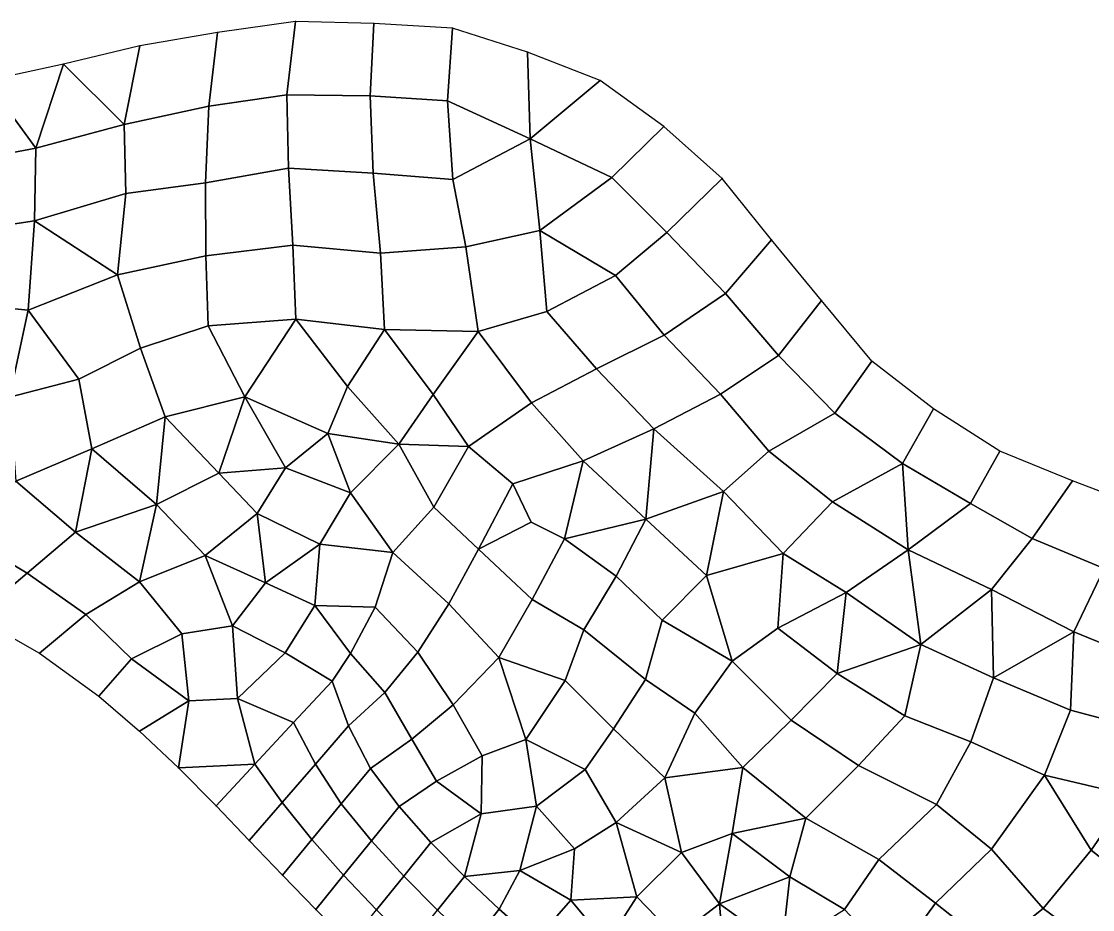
# Model space of a CAD drawing. Extents: x 380707 to 407438, y 6452841 to 6483357.
# Drawn here: x 396384.5 to 396656.8, y 6455779.6 to 6456005.4 of the extents above; entities that cross this region are included whole.
import ezdxf

# ---------------------------------------------------------------- set-up
doc = ezdxf.new("R2010")
doc.units = 0
for name, color, linetype in [('MESH_BOUND', 25, 'CONTINUOUS'), ('MESH_ELEMS', 18, 'CONTINUOUS'), ('MESH_NODES', 18, 'CONTINUOUS')]:
    doc.layers.add(name, color=color, linetype=linetype)

msp = doc.modelspace()

# ---------------------------------------------------------------- linework, layer by layer
at = {"layer": 'MESH_BOUND', "color": 25}
for points in [[(396454.117, 6456005.43, 0.993), (396434.299, 6456002.63, 1.192)], [(396474.075, 6456004.92, 0.581), (396454.117, 6456005.43, 0.993)], [(396494.044, 6456003.71, 0.906), (396474.075, 6456004.92, 0.581)], [(396513.106, 6455997.61, 1.304), (396494.044, 6456003.71, 0.906)], [(396434.299, 6456002.63, 1.192), (396414.594, 6455999.24, 1.107)], [(396414.594, 6455999.24, 1.107), (396395.124, 6455994.6, 1.028)], [(396531.622, 6455990.43, 1.422), (396513.106, 6455997.61, 1.304)], [(396395.124, 6455994.6, 1.028), (396375.567, 6455990.36, 0.957)], [(396547.83, 6455978.69, 0.57), (396531.622, 6455990.43, 1.422)], [(396562.673, 6455965.51, 0.307), (396547.83, 6455978.69, 0.57)], [(396575.21, 6455949.91, 1.506), (396562.673, 6455965.51, 0.307)], [(396587.902, 6455934.43, 1.807), (396575.21, 6455949.91, 1.506)], [(396600.726, 6455919.06, 2.232), (396587.902, 6455934.43, 1.807)], [(396616.417, 6455906.95, 1.867), (396600.726, 6455919.06, 2.232)], [(396633.264, 6455896.14, 0.532), (396616.417, 6455906.95, 1.867)], [(396651.767, 6455888.62, 0.791), (396633.264, 6455896.14, 0.532)], [(396670.457, 6455881.46, 0.426), (396651.767, 6455888.62, 0.791)], [(396372.792, 6455853.97, -0.631), (396389.028, 6455844.79, -0.655)], [(396389.028, 6455844.79, -0.655), (396404.143, 6455833.8, -0.613)], [(396404.143, 6455833.8, -0.613), (396414.494, 6455824.93, -0.367)], [(396414.494, 6455824.93, -0.367), (396424.446, 6455815.64, -0.1)], [(396424.446, 6455815.64, -0.1), (396434, 6455805.92, -0.303)], [(396434, 6455805.92, -0.303), (396442.392, 6455797.09, -0.457)], [(396442.392, 6455797.09, -0.457), (396450.82, 6455788.29, -0.528)], [(396450.82, 6455788.29, -0.528), (396459.331, 6455779.58, -0.552)], [(396459.331, 6455779.58, -0.552), (396467.909, 6455770.93, -0.596)]]:
    msp.add_polyline3d(points, dxfattribs=at)
at = {"layer": 'MESH_ELEMS', "color": 178}
for points in [[(396434.299, 6456002.63, 1.192), (396432.134, 6455983.84, 0.549), (396451.96, 6455986.77, 0.523), (396454.117, 6456005.43, 0.993)], [(396473.148, 6455986.47, 0.461), (396474.075, 6456004.92, 0.581), (396454.117, 6456005.43, 0.993), (396451.96, 6455986.77, 0.523)], [(396473.148, 6455986.47, 0.461), (396492.797, 6455985.23, 0.517), (396494.044, 6456003.71, 0.906), (396474.075, 6456004.92, 0.581)], [(396492.797, 6455985.23, 0.517), (396513.812, 6455975.61, 0.403), (396513.106, 6455997.61, 1.304), (396494.044, 6456003.71, 0.906)], [(396432.134, 6455983.84, 0.549), (396434.299, 6456002.63, 1.192), (396414.594, 6455999.24, 1.107), (396410.624, 6455979.24, 0.615)], [(396414.594, 6455999.24, 1.107), (396395.124, 6455994.6, 1.028), (396410.624, 6455979.24, 0.615), (396414.594, 6455999.24, 1.107)], [(396531.622, 6455990.43, 1.422), (396513.106, 6455997.61, 1.304), (396513.812, 6455975.61, 0.403), (396531.622, 6455990.43, 1.422)], [(396388.135, 6455973.24, 0.702), (396395.124, 6455994.6, 1.028), (396375.567, 6455990.36, 0.957), (396388.135, 6455973.24, 0.702)], [(396388.135, 6455973.24, 0.702), (396410.624, 6455979.24, 0.615), (396395.124, 6455994.6, 1.028), (396388.135, 6455973.24, 0.702)], [(396375.567, 6455990.36, 0.957), (396367.472, 6455969.32, 0.457), (396388.135, 6455973.24, 0.702), (396375.567, 6455990.36, 0.957)], [(396534.632, 6455965.7, 0.341), (396547.83, 6455978.69, 0.57), (396531.622, 6455990.43, 1.422), (396513.812, 6455975.61, 0.403)], [(396452.383, 6455968.07, 0.554), (396451.96, 6455986.77, 0.523), (396432.134, 6455983.84, 0.549), (396431.295, 6455964.36, 0.609)], [(396473.148, 6455986.47, 0.461), (396451.96, 6455986.77, 0.523), (396452.383, 6455968.07, 0.554), (396473.918, 6455966.86, 0.413)], [(396473.918, 6455966.86, 0.413), (396494.198, 6455965.25, 0.462), (396492.797, 6455985.23, 0.517), (396473.148, 6455986.47, 0.461)], [(396513.812, 6455975.61, 0.403), (396492.797, 6455985.23, 0.517), (396494.198, 6455965.25, 0.462), (396513.812, 6455975.61, 0.403)], [(396431.295, 6455964.36, 0.609), (396432.134, 6455983.84, 0.549), (396410.624, 6455979.24, 0.615), (396411.018, 6455961.64, 0.501)], [(396388.135, 6455973.24, 0.702), (396387.812, 6455954.71, -0.261), (396411.018, 6455961.64, 0.501), (396410.624, 6455979.24, 0.615)], [(396547.83, 6455978.69, 0.57), (396534.632, 6455965.7, 0.341), (396548.552, 6455951.76, 0.329), (396562.673, 6455965.51, 0.307)], [(396494.198, 6455965.25, 0.462), (396497.497, 6455948.12, 0.229), (396516.267, 6455952.28, 0.404), (396513.812, 6455975.61, 0.403)], [(396513.812, 6455975.61, 0.403), (396516.267, 6455952.28, 0.404), (396534.632, 6455965.7, 0.341), (396513.812, 6455975.61, 0.403)], [(396387.812, 6455954.71, -0.261), (396388.135, 6455973.24, 0.702), (396367.472, 6455969.32, 0.457), (396365.995, 6455951.44, -0.666)], [(396453.448, 6455948.53, -0.47), (396452.383, 6455968.07, 0.554), (396431.295, 6455964.36, 0.609), (396431.369, 6455945.8, -0.538)], [(396473.918, 6455966.86, 0.413), (396452.383, 6455968.07, 0.554), (396453.448, 6455948.53, -0.47), (396475.794, 6455946.49, -0.354)], [(396475.794, 6455946.49, -0.354), (396497.497, 6455948.12, 0.229), (396494.198, 6455965.25, 0.462), (396473.918, 6455966.86, 0.413)], [(396535.548, 6455940.78, 0.325), (396548.552, 6455951.76, 0.329), (396534.632, 6455965.7, 0.341), (396516.267, 6455952.28, 0.404)], [(396548.552, 6455951.76, 0.329), (396563.457, 6455936.27, 1.17), (396575.21, 6455949.91, 1.506), (396562.673, 6455965.51, 0.307)], [(396431.369, 6455945.8, -0.538), (396431.295, 6455964.36, 0.609), (396411.018, 6455961.64, 0.501), (396408.855, 6455941.02, -0.709)], [(396387.812, 6455954.71, -0.261), (396408.855, 6455941.02, -0.709), (396411.018, 6455961.64, 0.501), (396387.812, 6455954.71, -0.261)], [(396386.155, 6455932.03, -0.806), (396387.812, 6455954.71, -0.261), (396365.995, 6455951.44, -0.666), (396364.086, 6455934.21, -0.845)], [(396387.812, 6455954.71, -0.261), (396386.155, 6455932.03, -0.806), (396408.855, 6455941.02, -0.709), (396387.812, 6455954.71, -0.261)], [(396518.062, 6455931.7, -0.145), (396516.267, 6455952.28, 0.404), (396497.497, 6455948.12, 0.229), (396500.642, 6455926.61, -0.569)], [(396518.062, 6455931.7, -0.145), (396535.548, 6455940.78, 0.325), (396516.267, 6455952.28, 0.404), (396518.062, 6455931.7, -0.145)], [(396548.552, 6455951.76, 0.329), (396535.548, 6455940.78, 0.325), (396547.871, 6455925.67, 0.329), (396563.457, 6455936.27, 1.17)], [(396563.457, 6455936.27, 1.17), (396576.991, 6455920.49, 1.266), (396587.902, 6455934.43, 1.807), (396575.21, 6455949.91, 1.506)], [(396454.21, 6455929.69, -0.719), (396453.448, 6455948.53, -0.47), (396431.369, 6455945.8, -0.538), (396431.933, 6455927.99, -0.693)], [(396475.794, 6455946.49, -0.354), (396453.448, 6455948.53, -0.47), (396454.21, 6455929.69, -0.719), (396476.745, 6455927.08, -0.706)], [(396476.745, 6455927.08, -0.706), (396500.642, 6455926.61, -0.569), (396497.497, 6455948.12, 0.229), (396475.794, 6455946.49, -0.354)], [(396408.855, 6455941.02, -0.709), (396414.75, 6455922.32, -0.68), (396431.933, 6455927.99, -0.693), (396431.369, 6455945.8, -0.538)], [(396386.155, 6455932.03, -0.806), (396399.063, 6455914.42, -0.705), (396414.75, 6455922.32, -0.68), (396408.855, 6455941.02, -0.709)], [(396535.548, 6455940.78, 0.325), (396518.062, 6455931.7, -0.145), (396530.664, 6455917.12, -0.316), (396547.871, 6455925.67, 0.329)], [(396563.457, 6455936.27, 1.17), (396547.871, 6455925.67, 0.329), (396562.239, 6455910.67, 0.093), (396576.991, 6455920.49, 1.266)], [(396386.155, 6455932.03, -0.806), (396364.086, 6455934.21, -0.845), (396362.555, 6455917.93, -0.8), (396381.422, 6455909.86, -0.81)], [(396576.991, 6455920.49, 1.266), (396591.255, 6455905.8, 1.708), (396600.726, 6455919.06, 2.232), (396587.902, 6455934.43, 1.807)], [(396386.155, 6455932.03, -0.806), (396381.422, 6455909.86, -0.81), (396399.063, 6455914.42, -0.705), (396386.155, 6455932.03, -0.806)], [(396514.145, 6455908.41, -0.655), (396530.664, 6455917.12, -0.316), (396518.062, 6455931.7, -0.145), (396500.642, 6455926.61, -0.569)], [(396420.985, 6455904.9, -0.642), (396441.278, 6455910, -0.672), (396431.933, 6455927.99, -0.693), (396414.75, 6455922.32, -0.68)], [(396454.21, 6455929.69, -0.719), (396431.933, 6455927.99, -0.693), (396441.278, 6455910, -0.672), (396454.21, 6455929.69, -0.719)], [(396467.407, 6455912.56, -0.656), (396454.21, 6455929.69, -0.719), (396441.278, 6455910, -0.672), (396462.36, 6455900.67, -0.614)], [(396467.407, 6455912.56, -0.656), (396476.745, 6455927.08, -0.706), (396454.21, 6455929.69, -0.719), (396467.407, 6455912.56, -0.656)], [(396467.407, 6455912.56, -0.656), (396480.413, 6455897.92, -0.605), (396489.149, 6455910.54, -0.686), (396476.745, 6455927.08, -0.706)], [(396489.149, 6455910.54, -0.686), (396500.642, 6455926.61, -0.569), (396476.745, 6455927.08, -0.706), (396489.149, 6455910.54, -0.686)], [(396489.149, 6455910.54, -0.686), (396498.175, 6455897.35, -0.656), (396514.145, 6455908.41, -0.655), (396500.642, 6455926.61, -0.569)], [(396545.249, 6455901.83, -0.449), (396562.239, 6455910.67, 0.093), (396547.871, 6455925.67, 0.329), (396530.664, 6455917.12, -0.316)], [(396399.063, 6455914.42, -0.705), (396402.35, 6455896.77, -0.736), (396420.985, 6455904.9, -0.642), (396414.75, 6455922.32, -0.68)], [(396574.514, 6455896.18, 0.238), (396591.255, 6455905.8, 1.708), (396576.991, 6455920.49, 1.266), (396562.239, 6455910.67, 0.093)], [(396591.255, 6455905.8, 1.708), (396608.465, 6455893.02, 0.559), (396616.417, 6455906.95, 1.867), (396600.726, 6455919.06, 2.232)], [(396527.311, 6455893.65, -0.587), (396545.249, 6455901.83, -0.449), (396530.664, 6455917.12, -0.316), (396514.145, 6455908.41, -0.655)], [(396381.422, 6455909.86, -0.81), (396383.083, 6455888.48, -0.853), (396402.35, 6455896.77, -0.736), (396399.063, 6455914.42, -0.705)], [(396462.36, 6455900.67, -0.614), (396480.413, 6455897.92, -0.605), (396467.407, 6455912.56, -0.656), (396462.36, 6455900.67, -0.614)], [(396441.278, 6455910, -0.672), (396420.985, 6455904.9, -0.642), (396434.671, 6455890.54, -0.608), (396441.278, 6455910, -0.672)], [(396441.278, 6455910, -0.672), (396434.671, 6455890.54, -0.608), (396451.614, 6455891.91, -0.611), (396441.278, 6455910, -0.672)], [(396451.614, 6455891.91, -0.611), (396462.36, 6455900.67, -0.614), (396441.278, 6455910, -0.672), (396451.614, 6455891.91, -0.611)], [(396498.175, 6455897.35, -0.656), (396489.149, 6455910.54, -0.686), (396480.413, 6455897.92, -0.605), (396498.175, 6455897.35, -0.656)], [(396509.377, 6455887.83, -0.592), (396527.311, 6455893.65, -0.587), (396514.145, 6455908.41, -0.655), (396498.175, 6455897.35, -0.656)], [(396562.954, 6455885.87, -0.364), (396574.514, 6455896.18, 0.238), (396562.239, 6455910.67, 0.093), (396545.249, 6455901.83, -0.449)], [(396590.685, 6455883.27, 0.281), (396608.465, 6455893.02, 0.559), (396591.255, 6455905.8, 1.708), (396574.514, 6455896.18, 0.238)], [(396625.795, 6455882.85, 0.306), (396633.264, 6455896.14, 0.532), (396616.417, 6455906.95, 1.867), (396608.465, 6455893.02, 0.559)], [(396402.35, 6455896.77, -0.736), (396418.778, 6455882.57, -0.71), (396420.985, 6455904.9, -0.642), (396402.35, 6455896.77, -0.736)], [(396434.671, 6455890.54, -0.608), (396420.985, 6455904.9, -0.642), (396418.778, 6455882.57, -0.71), (396434.671, 6455890.54, -0.608)], [(396462.36, 6455900.67, -0.614), (396451.614, 6455891.91, -0.611), (396468.156, 6455885.53, -0.616), (396462.36, 6455900.67, -0.614)], [(396468.156, 6455885.53, -0.616), (396480.413, 6455897.92, -0.605), (396462.36, 6455900.67, -0.614), (396468.156, 6455885.53, -0.616)], [(396527.311, 6455893.65, -0.587), (396543.257, 6455878.87, -0.568), (396545.249, 6455901.83, -0.449), (396527.311, 6455893.65, -0.587)], [(396545.249, 6455901.83, -0.449), (396543.257, 6455878.87, -0.568), (396562.954, 6455885.87, -0.364), (396545.249, 6455901.83, -0.449)], [(396489.35, 6455881.86, -0.587), (396480.413, 6455897.92, -0.605), (396468.156, 6455885.53, -0.616), (396478.901, 6455870.4, -0.595)], [(396480.413, 6455897.92, -0.605), (396489.35, 6455881.86, -0.587), (396498.175, 6455897.35, -0.656), (396480.413, 6455897.92, -0.605)], [(396509.377, 6455887.83, -0.592), (396498.175, 6455897.35, -0.656), (396489.35, 6455881.86, -0.587), (396500.718, 6455871.24, -0.572)], [(396383.083, 6455888.48, -0.853), (396398.205, 6455875.53, -0.877), (396402.35, 6455896.77, -0.736), (396383.083, 6455888.48, -0.853)], [(396402.35, 6455896.77, -0.736), (396398.205, 6455875.53, -0.877), (396418.778, 6455882.57, -0.71), (396402.35, 6455896.77, -0.736)], [(396578.125, 6455870.15, -0.546), (396590.685, 6455883.27, 0.281), (396574.514, 6455896.18, 0.238), (396562.954, 6455885.87, -0.364)], [(396641.469, 6455873.9, 0.289), (396651.767, 6455888.62, 0.791), (396633.264, 6455896.14, 0.532), (396625.795, 6455882.85, 0.306)], [(396434.671, 6455890.54, -0.608), (396444.415, 6455880.31, -0.612), (396451.614, 6455891.91, -0.611), (396434.671, 6455890.54, -0.608)], [(396468.156, 6455885.53, -0.616), (396451.614, 6455891.91, -0.611), (396444.415, 6455880.31, -0.612), (396460.343, 6455872.45, -0.593)], [(396514.09, 6455878.07, -0.549), (396522.564, 6455873.82, -0.537), (396527.311, 6455893.65, -0.587), (396509.377, 6455887.83, -0.592)], [(396543.257, 6455878.87, -0.568), (396527.311, 6455893.65, -0.587), (396522.564, 6455873.82, -0.537), (396543.257, 6455878.87, -0.568)], [(396608.465, 6455893.02, 0.559), (396590.685, 6455883.27, 0.281), (396609.916, 6455871.02, 0.405), (396608.465, 6455893.02, 0.559)], [(396625.795, 6455882.85, 0.306), (396608.465, 6455893.02, 0.559), (396609.916, 6455871.02, 0.405), (396625.795, 6455882.85, 0.306)], [(396431.155, 6455869.6, -0.754), (396444.415, 6455880.31, -0.612), (396434.671, 6455890.54, -0.608), (396418.778, 6455882.57, -0.71)], [(396385.932, 6455865.15, -0.804), (396398.205, 6455875.53, -0.877), (396383.083, 6455888.48, -0.853), (396369.945, 6455874.73, -0.762)], [(396509.377, 6455887.83, -0.592), (396500.718, 6455871.24, -0.572), (396514.09, 6455878.07, -0.549), (396509.377, 6455887.83, -0.592)], [(396651.767, 6455888.62, 0.791), (396641.469, 6455873.9, 0.289), (396659.782, 6455866.28, 0.34), (396670.457, 6455881.46, 0.426)], [(396460.343, 6455872.45, -0.593), (396478.901, 6455870.4, -0.595), (396468.156, 6455885.53, -0.616), (396460.343, 6455872.45, -0.593)], [(396558.636, 6455864.5, -0.555), (396562.954, 6455885.87, -0.364), (396543.257, 6455878.87, -0.568), (396558.636, 6455864.5, -0.555)], [(396578.125, 6455870.15, -0.546), (396562.954, 6455885.87, -0.364), (396558.636, 6455864.5, -0.555), (396578.125, 6455870.15, -0.546)], [(396414.508, 6455862.9, -0.93), (396418.778, 6455882.57, -0.71), (396398.205, 6455875.53, -0.877), (396414.508, 6455862.9, -0.93)], [(396418.778, 6455882.57, -0.71), (396414.508, 6455862.9, -0.93), (396431.155, 6455869.6, -0.754), (396418.778, 6455882.57, -0.71)], [(396478.901, 6455870.4, -0.595), (396493.124, 6455857.28, -0.584), (396500.718, 6455871.24, -0.572), (396489.35, 6455881.86, -0.587)], [(396590.685, 6455883.27, 0.281), (396578.125, 6455870.15, -0.546), (396594.214, 6455860.23, -0.484), (396609.916, 6455871.02, 0.405)], [(396631.158, 6455860.95, 0.247), (396641.469, 6455873.9, 0.289), (396625.795, 6455882.85, 0.306), (396609.916, 6455871.02, 0.405)], [(396444.415, 6455880.31, -0.612), (396431.155, 6455869.6, -0.754), (396446.509, 6455862.64, -0.722), (396444.415, 6455880.31, -0.612)], [(396444.415, 6455880.31, -0.612), (396446.509, 6455862.64, -0.722), (396460.343, 6455872.45, -0.593), (396444.415, 6455880.31, -0.612)], [(396535.691, 6455864.37, -0.517), (396543.257, 6455878.87, -0.568), (396522.564, 6455873.82, -0.537), (396535.691, 6455864.37, -0.517)], [(396535.691, 6455864.37, -0.517), (396547.406, 6455853.14, -0.524), (396558.636, 6455864.5, -0.555), (396543.257, 6455878.87, -0.568)], [(396400.873, 6455854.62, -0.872), (396414.508, 6455862.9, -0.93), (396398.205, 6455875.53, -0.877), (396385.932, 6455865.15, -0.804)], [(396500.718, 6455871.24, -0.572), (396514.314, 6455858.44, -0.543), (396522.564, 6455873.82, -0.537), (396514.09, 6455878.07, -0.549)], [(396372.792, 6455853.97, -0.631), (396385.932, 6455865.15, -0.804), (396369.945, 6455874.73, -0.762), (396356.471, 6455863.06, -0.643)], [(396514.314, 6455858.44, -0.543), (396527.506, 6455850.67, -0.507), (396535.691, 6455864.37, -0.517), (396522.564, 6455873.82, -0.537)], [(396652.082, 6455850.16, 0.417), (396659.782, 6455866.28, 0.34), (396641.469, 6455873.9, 0.289), (396631.158, 6455860.95, 0.247)], [(396446.509, 6455862.64, -0.722), (396459.104, 6455856.93, -0.689), (396460.343, 6455872.45, -0.593), (396446.509, 6455862.64, -0.722)], [(396474.385, 6455856.47, -0.62), (396478.901, 6455870.4, -0.595), (396460.343, 6455872.45, -0.593), (396459.104, 6455856.93, -0.689)], [(396474.385, 6455856.47, -0.62), (396485.273, 6455845.06, -0.528), (396493.124, 6455857.28, -0.584), (396478.901, 6455870.4, -0.595)], [(396493.124, 6455857.28, -0.584), (396505.865, 6455843.63, -0.56), (396514.314, 6455858.44, -0.543), (396500.718, 6455871.24, -0.572)], [(396558.636, 6455864.5, -0.555), (396565.232, 6455842.76, -0.58), (396576.801, 6455851.09, -0.573), (396578.125, 6455870.15, -0.546)], [(396578.125, 6455870.15, -0.546), (396576.801, 6455851.09, -0.573), (396594.214, 6455860.23, -0.484), (396578.125, 6455870.15, -0.546)], [(396609.916, 6455871.02, 0.405), (396594.214, 6455860.23, -0.484), (396613.185, 6455846.99, -0.311), (396609.916, 6455871.02, 0.405)], [(396631.158, 6455860.95, 0.247), (396609.916, 6455871.02, 0.405), (396613.185, 6455846.99, -0.311), (396631.158, 6455860.95, 0.247)], [(396431.155, 6455869.6, -0.754), (396414.508, 6455862.9, -0.93), (396425.213, 6455849.71, -0.99), (396438.149, 6455851.69, -0.905)], [(396431.155, 6455869.6, -0.754), (396438.149, 6455851.69, -0.905), (396446.509, 6455862.64, -0.722), (396431.155, 6455869.6, -0.754)], [(396385.932, 6455865.15, -0.804), (396372.792, 6455853.97, -0.631), (396389.028, 6455844.79, -0.655), (396400.873, 6455854.62, -0.872)], [(396671.566, 6455842.21, 0.464), (396678.605, 6455858.92, 0.336), (396659.782, 6455866.28, 0.34), (396652.082, 6455850.16, 0.417)], [(396412.47, 6455843.32, -0.911), (396425.213, 6455849.71, -0.99), (396414.508, 6455862.9, -0.93), (396400.873, 6455854.62, -0.872)], [(396438.149, 6455851.69, -0.905), (396451.545, 6455844.88, -0.818), (396459.104, 6455856.93, -0.689), (396446.509, 6455862.64, -0.722)], [(396547.406, 6455853.14, -0.524), (396535.691, 6455864.37, -0.517), (396527.506, 6455850.67, -0.507), (396543.161, 6455838.04, -0.224)], [(396565.232, 6455842.76, -0.58), (396558.636, 6455864.5, -0.555), (396547.406, 6455853.14, -0.524), (396565.232, 6455842.76, -0.58)], [(396591.876, 6455839.59, -0.493), (396594.214, 6455860.23, -0.484), (396576.801, 6455851.09, -0.573), (396591.876, 6455839.59, -0.493)], [(396594.214, 6455860.23, -0.484), (396591.876, 6455839.59, -0.493), (396613.185, 6455846.99, -0.311), (396594.214, 6455860.23, -0.484)], [(396631.676, 6455838.5, -0.047), (396631.158, 6455860.95, 0.247), (396613.185, 6455846.99, -0.311), (396631.676, 6455838.5, -0.047)], [(396631.676, 6455838.5, -0.047), (396652.082, 6455850.16, 0.417), (396631.158, 6455860.95, 0.247), (396631.676, 6455838.5, -0.047)], [(396451.545, 6455844.88, -0.818), (396463.458, 6455837.69, -0.606), (396468.175, 6455844.66, -0.609), (396459.104, 6455856.93, -0.689)], [(396474.385, 6455856.47, -0.62), (396459.104, 6455856.93, -0.689), (396468.175, 6455844.66, -0.609), (396474.385, 6455856.47, -0.62)], [(396485.273, 6455845.06, -0.528), (396474.385, 6455856.47, -0.62), (396468.175, 6455844.66, -0.609), (396476.898, 6455834.76, -0.109)], [(396505.865, 6455843.63, -0.56), (396493.124, 6455857.28, -0.584), (396485.273, 6455845.06, -0.528), (396494.273, 6455831.61, -0.096)], [(396522.705, 6455837.84, -0.43), (396527.506, 6455850.67, -0.507), (396514.314, 6455858.44, -0.543), (396505.865, 6455843.63, -0.56)], [(396400.873, 6455854.62, -0.872), (396389.028, 6455844.79, -0.655), (396404.143, 6455833.8, -0.613), (396412.47, 6455843.32, -0.911)], [(396439.365, 6455833.26, -1.081), (396438.149, 6455851.69, -0.905), (396425.213, 6455849.71, -0.99), (396427.063, 6455832.61, -1.034)], [(396451.545, 6455844.88, -0.818), (396438.149, 6455851.69, -0.905), (396439.365, 6455833.26, -1.081), (396451.545, 6455844.88, -0.818)], [(396543.161, 6455838.04, -0.224), (396555.676, 6455829.54, 0.03), (396565.232, 6455842.76, -0.58), (396547.406, 6455853.14, -0.524)], [(396580.211, 6455827.72, -0.357), (396591.876, 6455839.59, -0.493), (396576.801, 6455851.09, -0.573), (396565.232, 6455842.76, -0.58)], [(396425.213, 6455849.71, -0.99), (396412.47, 6455843.32, -0.911), (396427.063, 6455832.61, -1.034), (396425.213, 6455849.71, -0.99)], [(396522.705, 6455837.84, -0.43), (396535.05, 6455825.52, -0.018), (396543.161, 6455838.04, -0.224), (396527.506, 6455850.67, -0.507)], [(396631.676, 6455838.5, -0.047), (396651.25, 6455830.31, 0.286), (396652.082, 6455850.16, 0.417), (396631.676, 6455838.5, -0.047)], [(396671.566, 6455842.21, 0.464), (396652.082, 6455850.16, 0.417), (396651.25, 6455830.31, 0.286), (396668.765, 6455825.64, 0.449)], [(396613.185, 6455846.99, -0.311), (396591.876, 6455839.59, -0.493), (396609.109, 6455828.81, -0.277), (396613.185, 6455846.99, -0.311)], [(396631.676, 6455838.5, -0.047), (396613.185, 6455846.99, -0.311), (396609.109, 6455828.81, -0.277), (396625.887, 6455822.21, -0.112)], [(396412.47, 6455843.32, -0.911), (396404.143, 6455833.8, -0.613), (396414.494, 6455824.93, -0.367), (396427.063, 6455832.61, -1.034)], [(396453.639, 6455827.1, -0.991), (396463.458, 6455837.69, -0.606), (396451.545, 6455844.88, -0.818), (396439.365, 6455833.26, -1.081)], [(396463.458, 6455837.69, -0.606), (396467.628, 6455826.27, -0.444), (396476.898, 6455834.76, -0.109), (396468.175, 6455844.66, -0.609)], [(396494.273, 6455831.61, -0.096), (396485.273, 6455845.06, -0.528), (396476.898, 6455834.76, -0.109), (396483.699, 6455822.9, 0.514)], [(396512.715, 6455822.79, 0.363), (396505.865, 6455843.63, -0.56), (396494.273, 6455831.61, -0.096), (396501.612, 6455818.68, 0.534)], [(396505.865, 6455843.63, -0.56), (396512.715, 6455822.79, 0.363), (396522.705, 6455837.84, -0.43), (396505.865, 6455843.63, -0.56)], [(396580.211, 6455827.72, -0.357), (396565.232, 6455842.76, -0.58), (396555.676, 6455829.54, 0.03), (396567.909, 6455815.66, 0.378)], [(396453.639, 6455827.1, -0.991), (396459.216, 6455816.54, -1.039), (396467.628, 6455826.27, -0.444), (396463.458, 6455837.69, -0.606)], [(396512.715, 6455822.79, 0.363), (396527.841, 6455815.2, 0.344), (396535.05, 6455825.52, -0.018), (396522.705, 6455837.84, -0.43)], [(396535.05, 6455825.52, -0.018), (396548.091, 6455813.07, 0.493), (396555.676, 6455829.54, 0.03), (396543.161, 6455838.04, -0.224)], [(396591.876, 6455839.59, -0.493), (396580.211, 6455827.72, -0.357), (396597.321, 6455816.22, -0.2), (396609.109, 6455828.81, -0.277)], [(396651.25, 6455830.31, 0.286), (396631.676, 6455838.5, -0.047), (396625.887, 6455822.21, -0.112), (396644.626, 6455813.74, -0.023)], [(396483.699, 6455822.9, 0.514), (396476.898, 6455834.76, -0.109), (396467.628, 6455826.27, -0.444), (396473.243, 6455815.48, -0.515)], [(396427.063, 6455832.61, -1.034), (396414.494, 6455824.93, -0.367), (396424.446, 6455815.64, -0.1), (396427.063, 6455832.61, -1.034)], [(396443.819, 6455816.51, -1.08), (396439.365, 6455833.26, -1.081), (396427.063, 6455832.61, -1.034), (396424.446, 6455815.64, -0.1)], [(396443.819, 6455816.51, -1.08), (396453.639, 6455827.1, -0.991), (396439.365, 6455833.26, -1.081), (396443.819, 6455816.51, -1.08)], [(396490.025, 6455812.22, 0.393), (396501.612, 6455818.68, 0.534), (396494.273, 6455831.61, -0.096), (396483.699, 6455822.9, 0.514)], [(396555.676, 6455829.54, 0.03), (396548.091, 6455813.07, 0.493), (396567.909, 6455815.66, 0.378), (396555.676, 6455829.54, 0.03)], [(396668.765, 6455825.64, 0.449), (396651.25, 6455830.31, 0.286), (396644.626, 6455813.74, -0.023), (396666.11, 6455808.63, 0.265)], [(396443.819, 6455816.51, -1.08), (396450.804, 6455806.82, -1.162), (396459.216, 6455816.54, -1.039), (396453.639, 6455827.1, -0.991)], [(396583.921, 6455802.83, 0.157), (396597.321, 6455816.22, -0.2), (396580.211, 6455827.72, -0.357), (396567.909, 6455815.66, 0.378)], [(396609.109, 6455828.81, -0.277), (396597.321, 6455816.22, -0.2), (396617.148, 6455806.26, -0.097), (396625.887, 6455822.21, -0.112)], [(396459.216, 6455816.54, -1.039), (396465.769, 6455806.42, -1.103), (396473.243, 6455815.48, -0.515), (396467.628, 6455826.27, -0.444)], [(396548.091, 6455813.07, 0.493), (396535.05, 6455825.52, -0.018), (396527.841, 6455815.2, 0.344), (396535.714, 6455801.71, 0.522)], [(396480.504, 6455805.75, -0.493), (396490.025, 6455812.22, 0.393), (396483.699, 6455822.9, 0.514), (396473.243, 6455815.48, -0.515)], [(396515.418, 6455805.84, 0.481), (396512.715, 6455822.79, 0.363), (396501.612, 6455818.68, 0.534), (396501.367, 6455803.94, 0.516)], [(396512.715, 6455822.79, 0.363), (396515.418, 6455805.84, 0.481), (396527.841, 6455815.2, 0.344), (396512.715, 6455822.79, 0.363)], [(396631.129, 6455794.92, -0.036), (396644.626, 6455813.74, -0.023), (396625.887, 6455822.21, -0.112), (396617.148, 6455806.26, -0.097)], [(396501.612, 6455818.68, 0.534), (396490.025, 6455812.22, 0.393), (396501.367, 6455803.94, 0.516), (396501.612, 6455818.68, 0.534)], [(396424.446, 6455815.64, -0.1), (396434, 6455805.92, -0.303), (396443.819, 6455816.51, -1.08), (396424.446, 6455815.64, -0.1)], [(396434, 6455805.92, -0.303), (396442.392, 6455797.09, -0.457), (396450.804, 6455806.82, -1.162), (396443.819, 6455816.51, -1.08)], [(396450.804, 6455806.82, -1.162), (396458.294, 6455797.36, -1.117), (396465.769, 6455806.42, -1.103), (396459.216, 6455816.54, -1.039)], [(396548.091, 6455813.07, 0.493), (396552.321, 6455794.11, 0.445), (396565.185, 6455798.91, 0.561), (396567.909, 6455815.66, 0.378)], [(396583.921, 6455802.83, 0.157), (396567.909, 6455815.66, 0.378), (396565.185, 6455798.91, 0.561), (396583.921, 6455802.83, 0.157)], [(396602.496, 6455792.32, -0.037), (396617.148, 6455806.26, -0.097), (396597.321, 6455816.22, -0.2), (396583.921, 6455802.83, 0.157)], [(396465.769, 6455806.42, -1.103), (396473.446, 6455797.02, -1.079), (396480.504, 6455805.75, -0.493), (396473.243, 6455815.48, -0.515)], [(396527.841, 6455815.2, 0.344), (396515.418, 6455805.84, 0.481), (396525.115, 6455795.05, 0.479), (396535.714, 6455801.71, 0.522)], [(396552.321, 6455794.11, 0.445), (396548.091, 6455813.07, 0.493), (396535.714, 6455801.71, 0.522), (396552.321, 6455794.11, 0.445)], [(396656.481, 6455794.68, -0.006), (396644.626, 6455813.74, -0.023), (396631.129, 6455794.92, -0.036), (396644.279, 6455779.83, -0.011)], [(396666.11, 6455808.63, 0.265), (396644.626, 6455813.74, -0.023), (396656.481, 6455794.68, -0.006), (396666.11, 6455808.63, 0.265)], [(396490.025, 6455812.22, 0.393), (396480.504, 6455805.75, -0.493), (396488.552, 6455796.64, -0.271), (396501.367, 6455803.94, 0.516)], [(396669.202, 6455784.55, 0.159), (396683.115, 6455799.33, 0.494), (396666.11, 6455808.63, 0.265), (396656.481, 6455794.68, -0.006)], [(396442.392, 6455797.09, -0.457), (396450.82, 6455788.29, -0.528), (396458.294, 6455797.36, -1.117), (396450.804, 6455806.82, -1.162)], [(396458.294, 6455797.36, -1.117), (396466.388, 6455788.3, -1.095), (396473.446, 6455797.02, -1.079), (396465.769, 6455806.42, -1.103)], [(396473.446, 6455797.02, -1.079), (396481.671, 6455788.07, -1.161), (396488.552, 6455796.64, -0.271), (396480.504, 6455805.75, -0.493)], [(396511.24, 6455789.54, 0.484), (396515.418, 6455805.84, 0.481), (396501.367, 6455803.94, 0.516), (396497.103, 6455788, -0.14)], [(396525.115, 6455795.05, 0.479), (396515.418, 6455805.84, 0.481), (396511.24, 6455789.54, 0.484), (396525.115, 6455795.05, 0.479)], [(396617.148, 6455806.26, -0.097), (396602.496, 6455792.32, -0.037), (396616.921, 6455781.2, -0.022), (396631.129, 6455794.92, -0.036)], [(396488.552, 6455796.64, -0.271), (396497.103, 6455788, -0.14), (396501.367, 6455803.94, 0.516), (396488.552, 6455796.64, -0.271)], [(396565.185, 6455798.91, 0.561), (396579.82, 6455787.93, 0.539), (396583.921, 6455802.83, 0.157), (396565.185, 6455798.91, 0.561)], [(396602.496, 6455792.32, -0.037), (396583.921, 6455802.83, 0.157), (396579.82, 6455787.93, 0.539), (396593.797, 6455779.55, 0.118)], [(396540.949, 6455782.79, 0.368), (396535.714, 6455801.71, 0.522), (396525.115, 6455795.05, 0.479), (396524.189, 6455781.95, 0.589)], [(396540.949, 6455782.79, 0.368), (396552.321, 6455794.11, 0.445), (396535.714, 6455801.71, 0.522), (396540.949, 6455782.79, 0.368)], [(396450.82, 6455788.29, -0.528), (396459.331, 6455779.58, -0.552), (396466.388, 6455788.3, -1.095), (396458.294, 6455797.36, -1.117)], [(396466.388, 6455788.3, -1.095), (396474.79, 6455779.5, -1.302), (396481.671, 6455788.07, -1.161), (396473.446, 6455797.02, -1.079)], [(396481.671, 6455788.07, -1.161), (396490.234, 6455779.43, -1.091), (396497.103, 6455788, -0.14), (396488.552, 6455796.64, -0.271)], [(396565.185, 6455798.91, 0.561), (396552.321, 6455794.11, 0.445), (396561.929, 6455781.06, 0.531), (396565.185, 6455798.91, 0.561)], [(396565.185, 6455798.91, 0.561), (396561.929, 6455781.06, 0.531), (396579.82, 6455787.93, 0.539), (396565.185, 6455798.91, 0.561)], [(396511.24, 6455789.54, 0.484), (396524.189, 6455781.95, 0.589), (396525.115, 6455795.05, 0.479), (396511.24, 6455789.54, 0.484)], [(396552.321, 6455794.11, 0.445), (396540.949, 6455782.79, 0.368), (396550.847, 6455772.54, 0.546), (396561.929, 6455781.06, 0.531)], [(396631.509, 6455769.69, -0.01), (396644.279, 6455779.83, -0.011), (396631.129, 6455794.92, -0.036), (396616.921, 6455781.2, -0.022)], [(396657.166, 6455770.31, -0.004), (396669.202, 6455784.55, 0.159), (396656.481, 6455794.68, -0.006), (396644.279, 6455779.83, -0.011)], [(396616.921, 6455781.2, -0.022), (396602.496, 6455792.32, -0.037), (396593.797, 6455779.55, 0.118), (396606.104, 6455766.41, 0.15)], [(396459.331, 6455779.58, -0.552), (396467.909, 6455770.93, -0.596), (396474.79, 6455779.5, -1.302), (396466.388, 6455788.3, -1.095)], [(396497.103, 6455788, -0.14), (396505.976, 6455779.68, -0.111), (396511.24, 6455789.54, 0.484), (396497.103, 6455788, -0.14)], [(396505.976, 6455779.68, -0.111), (396515.072, 6455771.62, -0.139), (396524.189, 6455781.95, 0.589), (396511.24, 6455789.54, 0.484)], [(396474.79, 6455779.5, -1.302), (396483.365, 6455770.85, -1.273), (396490.234, 6455779.43, -1.091), (396481.671, 6455788.07, -1.161)], [(396490.234, 6455779.43, -1.091), (396499.012, 6455771, -1.039), (396505.976, 6455779.68, -0.111), (396497.103, 6455788, -0.14)], [(396579.82, 6455787.93, 0.539), (396561.929, 6455781.06, 0.531), (396577.825, 6455769.61, 0.514), (396579.82, 6455787.93, 0.539)], [(396577.825, 6455769.61, 0.514), (396593.797, 6455779.55, 0.118), (396579.82, 6455787.93, 0.539), (396577.825, 6455769.61, 0.514)], [(396524.428, 6455763.85, -0.146), (396533.356, 6455770.93, 0.575), (396524.189, 6455781.95, 0.589), (396515.072, 6455771.62, -0.139)], [(396540.949, 6455782.79, 0.368), (396524.189, 6455781.95, 0.589), (396533.356, 6455770.93, 0.575), (396540.949, 6455782.79, 0.368)], [(396533.356, 6455770.93, 0.575), (396545.477, 6455763.9, 0.336), (396550.847, 6455772.54, 0.546), (396540.949, 6455782.79, 0.368)], [(396550.847, 6455772.54, 0.546), (396563.507, 6455762.45, 0.533), (396561.929, 6455781.06, 0.531), (396550.847, 6455772.54, 0.546)], [(396577.825, 6455769.61, 0.514), (396561.929, 6455781.06, 0.531), (396563.507, 6455762.45, 0.533), (396577.825, 6455769.61, 0.514)], [(396621.489, 6455757.26, 0.247), (396631.509, 6455769.69, -0.01), (396616.921, 6455781.2, -0.022), (396606.104, 6455766.41, 0.15)], [(396499.012, 6455771, -1.039), (396507.948, 6455762.76, -1.179), (396515.072, 6455771.62, -0.139), (396505.976, 6455779.68, -0.111)], [(396646.525, 6455757.56, -0.002), (396657.166, 6455770.31, -0.004), (396644.279, 6455779.83, -0.011), (396631.509, 6455769.69, -0.01)]]:
    msp.add_3dface(points, dxfattribs=at)
at = {"layer": 'MESH_NODES', "color": 18}
for p in [(396454.117, 6456005.43, 0.993), (396474.075, 6456004.92, 0.581), (396494.044, 6456003.71, 0.906), (396434.299, 6456002.63, 1.192), (396414.594, 6455999.24, 1.107), (396513.106, 6455997.61, 1.304), (396395.124, 6455994.6, 1.028), (396531.622, 6455990.43, 1.422), (396451.96, 6455986.77, 0.523), (396473.148, 6455986.47, 0.461), (396492.797, 6455985.23, 0.517), (396432.134, 6455983.84, 0.549), (396410.624, 6455979.24, 0.615), (396547.83, 6455978.69, 0.57), (396513.812, 6455975.61, 0.403), (396388.135, 6455973.24, 0.702), (396452.383, 6455968.07, 0.554), (396473.918, 6455966.86, 0.413), (396534.632, 6455965.7, 0.341), (396562.673, 6455965.51, 0.307), (396431.295, 6455964.36, 0.609), (396494.198, 6455965.25, 0.462), (396411.018, 6455961.64, 0.501), (396387.812, 6455954.71, -0.261), (396516.267, 6455952.28, 0.404), (396548.552, 6455951.76, 0.329), (396575.21, 6455949.91, 1.506), (396453.448, 6455948.53, -0.47), (396475.794, 6455946.49, -0.354), (396497.497, 6455948.12, 0.229), (396431.369, 6455945.8, -0.538), (396408.855, 6455941.02, -0.709), (396535.548, 6455940.78, 0.325), (396563.457, 6455936.27, 1.17), (396587.902, 6455934.43, 1.807), (396386.155, 6455932.03, -0.806), (396518.062, 6455931.7, -0.145), (396431.933, 6455927.99, -0.693), (396454.21, 6455929.69, -0.719), (396476.745, 6455927.08, -0.706), (396500.642, 6455926.61, -0.569), (396547.871, 6455925.67, 0.329), (396414.75, 6455922.32, -0.68), (396576.991, 6455920.49, 1.266), (396600.726, 6455919.06, 2.232), (396530.664, 6455917.12, -0.316), (396399.063, 6455914.42, -0.705), (396467.407, 6455912.56, -0.656), (396441.278, 6455910, -0.672), (396489.149, 6455910.54, -0.686), (396514.145, 6455908.41, -0.655), (396562.239, 6455910.67, 0.093), (396591.255, 6455905.8, 1.708), (396616.417, 6455906.95, 1.867), (396420.985, 6455904.9, -0.642), (396462.36, 6455900.67, -0.614), (396545.249, 6455901.83, -0.449), (396480.413, 6455897.92, -0.605), (396498.175, 6455897.35, -0.656), (396402.35, 6455896.77, -0.736), (396574.514, 6455896.18, 0.238), (396633.264, 6455896.14, 0.532), (396451.614, 6455891.91, -0.611), (396527.311, 6455893.65, -0.587), (396608.465, 6455893.02, 0.559), (396434.671, 6455890.54, -0.608), (396509.377, 6455887.83, -0.592), (396651.767, 6455888.62, 0.791), (396468.156, 6455885.53, -0.616), (396562.954, 6455885.87, -0.364), (396418.778, 6455882.57, -0.71), (396489.35, 6455881.86, -0.587), (396590.685, 6455883.27, 0.281), (396625.795, 6455882.85, 0.306), (396444.415, 6455880.31, -0.612), (396543.257, 6455878.87, -0.568), (396398.205, 6455875.53, -0.877), (396514.09, 6455878.07, -0.549), (396522.564, 6455873.82, -0.537), (396641.469, 6455873.9, 0.289), (396460.343, 6455872.45, -0.593), (396478.901, 6455870.4, -0.595), (396500.718, 6455871.24, -0.572), (396578.125, 6455870.15, -0.546), (396609.916, 6455871.02, 0.405), (396431.155, 6455869.6, -0.754), (396385.932, 6455865.15, -0.804), (396414.508, 6455862.9, -0.93), (396446.509, 6455862.64, -0.722), (396535.691, 6455864.37, -0.517), (396558.636, 6455864.5, -0.555), (396594.214, 6455860.23, -0.484), (396631.158, 6455860.95, 0.247), (396459.104, 6455856.93, -0.689), (396474.385, 6455856.47, -0.62), (396493.124, 6455857.28, -0.584), (396514.314, 6455858.44, -0.543), (396400.873, 6455854.62, -0.872), (396438.149, 6455851.69, -0.905), (396547.406, 6455853.14, -0.524), (396576.801, 6455851.09, -0.573), (396425.213, 6455849.71, -0.99), (396527.506, 6455850.67, -0.507), (396652.082, 6455850.16, 0.417), (396613.185, 6455846.99, -0.311), (396389.028, 6455844.79, -0.655), (396412.47, 6455843.32, -0.911), (396451.545, 6455844.88, -0.818), (396468.175, 6455844.66, -0.609), (396485.273, 6455845.06, -0.528), (396505.865, 6455843.63, -0.56), (396565.232, 6455842.76, -0.58), (396463.458, 6455837.69, -0.606), (396522.705, 6455837.84, -0.43), (396543.161, 6455838.04, -0.224), (396591.876, 6455839.59, -0.493), (396631.676, 6455838.5, -0.047), (396476.898, 6455834.76, -0.109), (396404.143, 6455833.8, -0.613), (396427.063, 6455832.61, -1.034), (396439.365, 6455833.26, -1.081), (396494.273, 6455831.61, -0.096), (396555.676, 6455829.54, 0.03), (396651.25, 6455830.31, 0.286), (396453.639, 6455827.1, -0.991), (396580.211, 6455827.72, -0.357), (396609.109, 6455828.81, -0.277), (396414.494, 6455824.93, -0.367), (396467.628, 6455826.27, -0.444), (396535.05, 6455825.52, -0.018), (396483.699, 6455822.9, 0.514), (396512.715, 6455822.79, 0.363), (396625.887, 6455822.21, -0.112), (396501.612, 6455818.68, 0.534), (396424.446, 6455815.64, -0.1), (396443.819, 6455816.51, -1.08), (396459.216, 6455816.54, -1.039), (396567.909, 6455815.66, 0.378), (396597.321, 6455816.22, -0.2), (396473.243, 6455815.48, -0.515), (396527.841, 6455815.2, 0.344), (396548.091, 6455813.07, 0.493), (396644.626, 6455813.74, -0.023), (396490.025, 6455812.22, 0.393), (396434, 6455805.92, -0.303), (396450.804, 6455806.82, -1.162), (396465.769, 6455806.42, -1.103), (396480.504, 6455805.75, -0.493), (396515.418, 6455805.84, 0.481), (396617.148, 6455806.26, -0.097), (396501.367, 6455803.94, 0.516), (396583.921, 6455802.83, 0.157), (396535.714, 6455801.71, 0.522), (396442.392, 6455797.09, -0.457), (396458.294, 6455797.36, -1.117), (396473.446, 6455797.02, -1.079), (396488.552, 6455796.64, -0.271), (396565.185, 6455798.91, 0.561), (396525.115, 6455795.05, 0.479), (396552.321, 6455794.11, 0.445), (396631.129, 6455794.92, -0.036), (396656.481, 6455794.68, -0.006), (396602.496, 6455792.32, -0.037), (396450.82, 6455788.29, -0.528), (396466.388, 6455788.3, -1.095), (396511.24, 6455789.54, 0.484), (396481.671, 6455788.07, -1.161), (396497.103, 6455788, -0.14), (396579.82, 6455787.93, 0.539), (396524.189, 6455781.95, 0.589), (396540.949, 6455782.79, 0.368), (396561.929, 6455781.06, 0.531), (396616.921, 6455781.2, -0.022), (396459.331, 6455779.58, -0.552), (396505.976, 6455779.68, -0.111), (396644.279, 6455779.83, -0.011)]:
    msp.add_point(p, dxfattribs=at)

doc.saveas('drawing.dxf')
